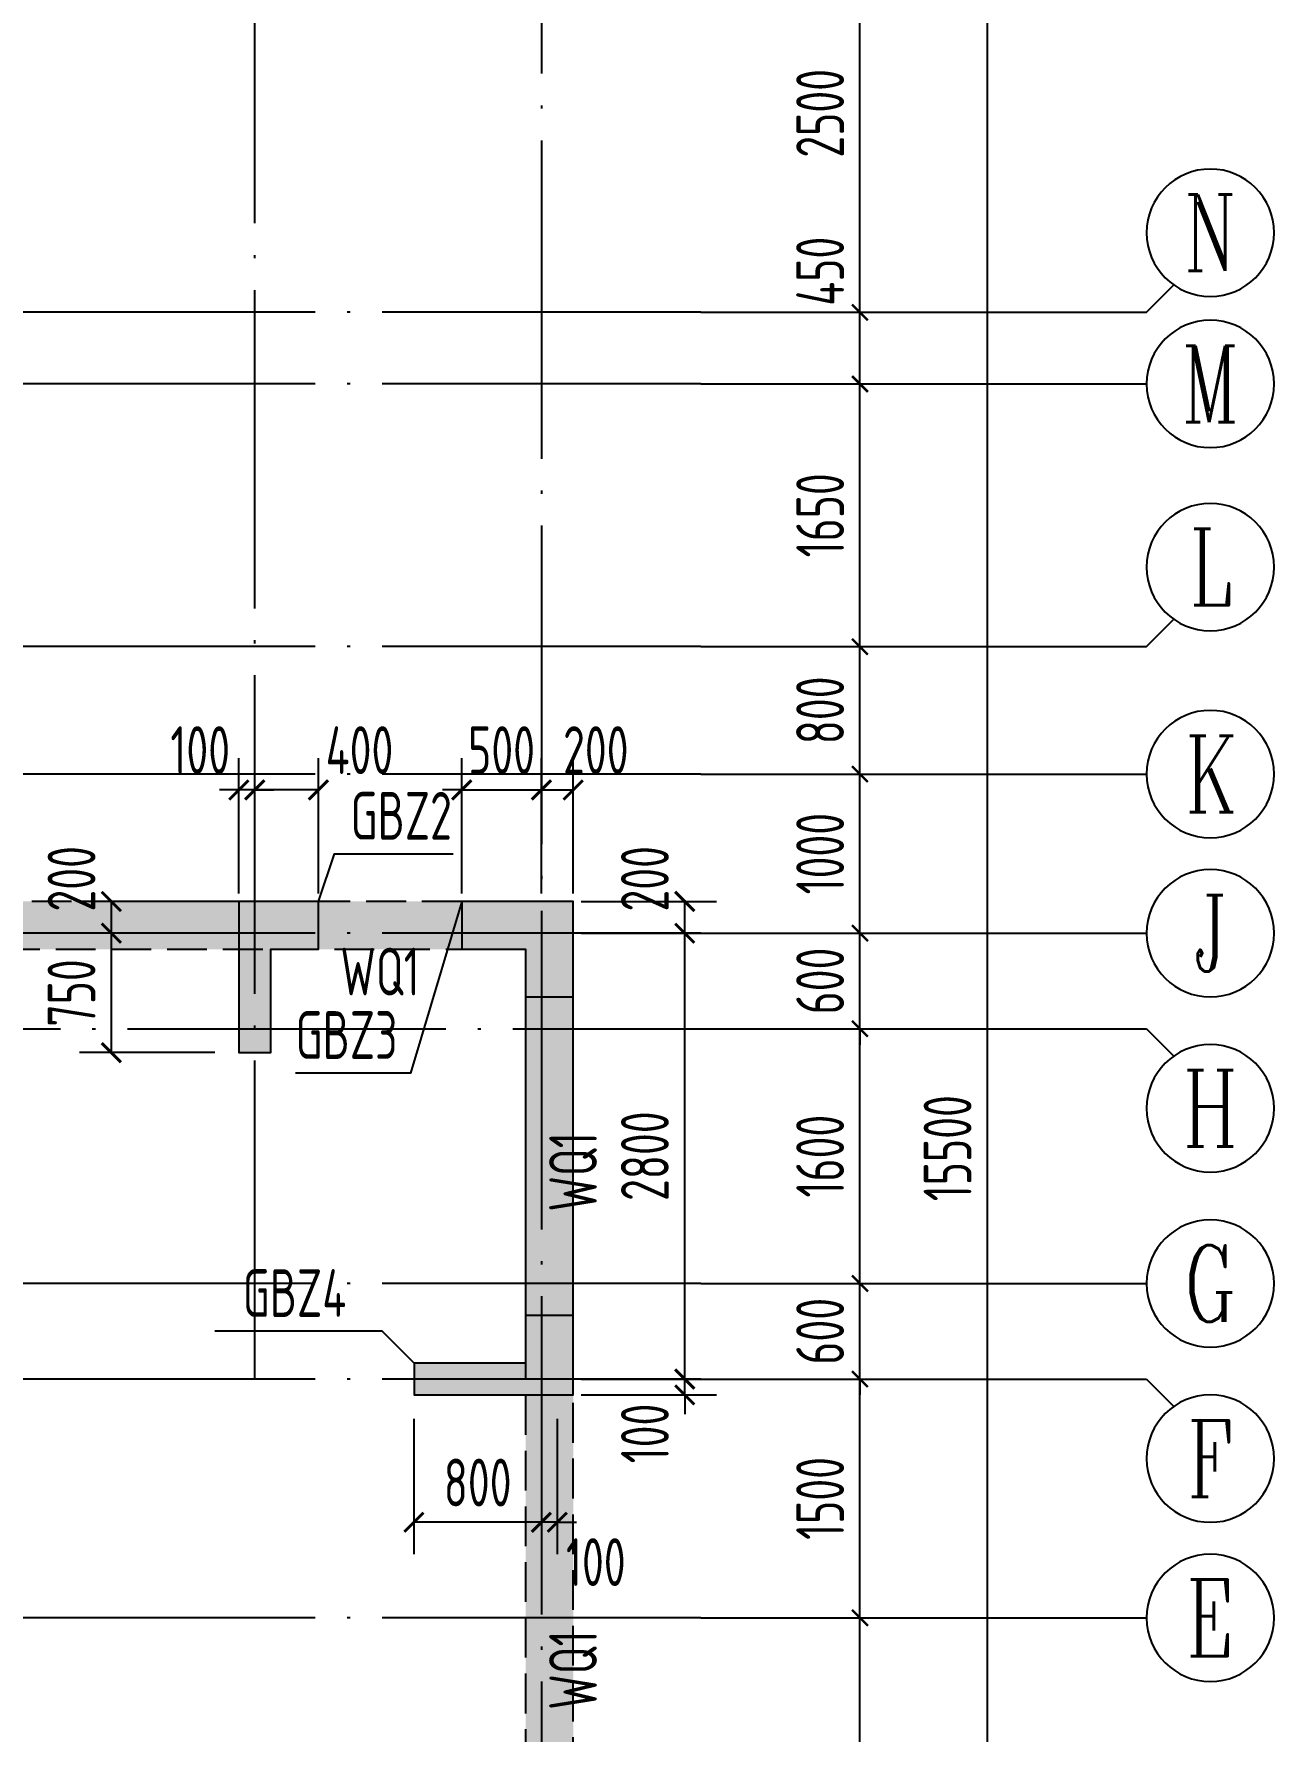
# Model space of a CAD drawing. Extents: x -1307975 to -76406, y -96289 to 379359.
# Drawn here: x -925802 to -918016, y 357582 to 368242 of the extents above; entities that cross this region are included whole.
import ezdxf
from ezdxf.enums import TextEntityAlignment as Align

# ---------------------------------------------------------------- set-up
doc = ezdxf.new("R2010")
doc.units = 0
doc.header["$LTSCALE"] = 1000
doc.linetypes.add('DASH', pattern=[0.35, 0.25, -0.1])
doc.linetypes.add('DOTE', pattern=[2.42, 2, -0.2, 0.02, -0.2])
doc.layers.get('0').update_dxf_attribs({"linetype": 'CONTINUOUS'})
doc.layers.get('DEFPOINTS').update_dxf_attribs({"linetype": 'CONTINUOUS'})
for name, color, linetype in [('A-AXIS', 1, 'CONTINUOUS'), ('A-DOTE', 10, 'DOTE'), ('AXIS_NUM', 7, 'CONTINUOUS'), ('COLU_DE_TEXT', 7, 'CONTINUOUS'), ('LABEL', 1, 'CONTINUOUS'), ('S-Q墙填充', 252, 'CONTINUOUS'), ('S-Q墙实线', 6, 'CONTINUOUS'), ('S-Q墙标注', 3, 'CONTINUOUS'), ('S-Q墙虚线', 6, 'DASH'), ('S-X详图填充', 252, 'CONTINUOUS'), ('S-X详图实线', 4, 'CONTINUOUS'), ('S-Y一般标注', 3, 'CONTINUOUS')]:
    doc.layers.add(name, color=color, linetype=linetype)
doc.styles.add('TSSD_Axis', font='complex.shx', dxfattribs={"width": 0.7, "bigfont": 'hztxt.shx'})
doc.styles.add('TSSD_DIMENSION', font='Tssdeng.shx', dxfattribs={"width": 0.7, "bigfont": 'tssdchn.shx'})
doc.styles.add('TSSD_REIN', font='tssdeng.shx', dxfattribs={"width": 0.7, "height": 300, "bigfont": 'tssdchn.shx'})
doc.styles.add('结构文字', font='zstxt.shx', dxfattribs={"width": 0.7, "bigfont": 'zshz.shx'})
doc.dimstyles.new('STRUCK', dxfattribs={"dimtxt": 400, "dimasz": 121, "dimexe": 200, "dimexo": 150, "dimgap": 115, "dimtad": 1, "dimdec": 0, "dimdsep": 46, "dimtxsty": '结构文字', "dimblk": 'ARCHTICK', "dimcen": 400, "dimclrd": 3, "dimclre": 3, "dimclrt": 7, "dimadec": 0, "dimazin": 0, "dimtfac": 1, "dimtdec": 0, "dimtix": 1, "dimtmove": 2, "dimatfit": 3, "dimldrblk": '_DIMX', "dimfxl": 1, "dimtolj": 1, "dimtzin": 0, "dimarcsym": 0})
doc.dimstyles.new('TSSD_100_100', dxfattribs={"dimtxt": 300, "dimasz": 100, "dimexe": 100, "dimexo": 250, "dimgap": 100, "dimtad": 1, "dimdec": 0, "dimzin": 0, "dimdsep": 46, "dimtxsty": 'TSSD_DIMENSION', "dimblk": 'ARCHTICK', "dimcen": 0, "dimdle": 100, "dimclrt": 7, "dimadec": 0, "dimazin": 0, "dimtfac": 1, "dimtdec": 0, "dimtix": 1, "dimtmove": 2, "dimatfit": 3, "dimldrblk": 'ARCHTICK', "dimfxl": 1, "dimtolj": 1, "dimtzin": 0, "dimarcsym": 0})

# ---------------------------------------------------------------- blocks, each defined once
blk = doc.blocks.new('ts_axno')
at = {"color": 0, "linetype": 'ByBlock', "lineweight": -2}
blk.add_circle((0, 0), 0.5, dxfattribs=at)
at = {"color": 0, "linetype": 'ByBlock', "lineweight": -2, "style": 'TSSD_Axis', "width": 0.7}
blk.add_attdef('A', text='', height=0.6, dxfattribs=at).set_placement((0, 0), align=Align.MIDDLE_CENTER)
blk = doc.blocks.new('_ArchTick')
at = {"color": 0, "linetype": 'ByBlock', "const_width": 0.15}
blk.add_lwpolyline([(-0.5, -0.5), (0.5, 0.5)], dxfattribs=at)
blk = doc.blocks.new('*D247')
at = {"layer": 'DEFPOINTS', "color": 0, "transparency": 16777216}
for p in [(55600, 10900), (56600, 10900), (55600, 9400)]:
    blk.add_point(p, dxfattribs=at)
at = {"layer": 'S-Y一般标注', "color": 0, "lineweight": -2, "transparency": 16777216}
for p, q in [((56600, 9300), (56600, 11000)), ((55850, 10900), (56700, 10900)), ((55850, 9400), (56700, 9400))]:
    blk.add_line(p, q, dxfattribs=at)
at = {"layer": 'S-Y一般标注', "color": 0, "lineweight": -2, "transparency": 16777216, "xscale": 100, "yscale": 100, "zscale": 100}
for p, rotation in [((56600, 10900), 90), ((56600, 9400), 270)]:
    blk.add_blockref('_ArchTick', p, dxfattribs=dict(at, rotation=rotation))
at = {"layer": 'S-Y一般标注', "color": 7, "transparency": 16777216, "insert": (56350, 10150), "char_height": 300, "attachment_point": 5, "rotation": 90, "style": 'TSSD_DIMENSION'}
blk.add_mtext('\\A1;1500', dxfattribs=at)
blk = doc.blocks.new('*D248')
at = {"layer": 'DEFPOINTS', "color": 0, "transparency": 16777216}
for p in [(55600, 11500), (56600, 11500), (55600, 10900)]:
    blk.add_point(p, dxfattribs=at)
at = {"layer": 'S-Y一般标注', "color": 0, "lineweight": -2, "transparency": 16777216}
for p, q in [((56600, 11500), (56600, 11600)), ((55850, 11500), (56700, 11500)), ((56600, 10900), (56600, 11500)), ((55850, 10900), (56700, 10900)), ((56600, 10900), (56600, 10800))]:
    blk.add_line(p, q, dxfattribs=at)
at = {"layer": 'S-Y一般标注', "color": 0, "lineweight": -2, "transparency": 16777216, "xscale": 100, "yscale": 100, "zscale": 100}
for p, rotation in [((56600, 11500), 270), ((56600, 10900), 90)]:
    blk.add_blockref('_ArchTick', p, dxfattribs=dict(at, rotation=rotation))
at = {"layer": 'S-Y一般标注', "color": 7, "transparency": 16777216, "insert": (56350, 11200), "char_height": 300, "attachment_point": 5, "rotation": 90, "style": 'TSSD_DIMENSION'}
blk.add_mtext('\\A1;600', dxfattribs=at)
blk = doc.blocks.new('*D249')
at = {"layer": 'DEFPOINTS', "color": 0, "transparency": 16777216}
for p in [(55600, 13100), (56600, 13100), (55600, 11500)]:
    blk.add_point(p, dxfattribs=at)
at = {"layer": 'S-Y一般标注', "color": 0, "lineweight": -2, "transparency": 16777216}
for p, q in [((56600, 11400), (56600, 13200)), ((55850, 13100), (56700, 13100)), ((55850, 11500), (56700, 11500))]:
    blk.add_line(p, q, dxfattribs=at)
at = {"layer": 'S-Y一般标注', "color": 0, "lineweight": -2, "transparency": 16777216, "xscale": 100, "yscale": 100, "zscale": 100}
for p, rotation in [((56600, 13100), 90), ((56600, 11500), 270)]:
    blk.add_blockref('_ArchTick', p, dxfattribs=dict(at, rotation=rotation))
at = {"layer": 'S-Y一般标注', "color": 7, "transparency": 16777216, "insert": (56350, 12300), "char_height": 300, "attachment_point": 5, "rotation": 90, "style": 'TSSD_DIMENSION'}
blk.add_mtext('\\A1;1600', dxfattribs=at)
blk = doc.blocks.new('*D250')
at = {"layer": 'DEFPOINTS', "color": 0, "transparency": 16777216}
for p in [(55600, 13700), (56600, 13700), (55600, 13100)]:
    blk.add_point(p, dxfattribs=at)
at = {"layer": 'S-Y一般标注', "color": 0, "lineweight": -2, "transparency": 16777216}
for p, q in [((56600, 13700), (56600, 13800)), ((55850, 13700), (56700, 13700)), ((56600, 13100), (56600, 13700)), ((55850, 13100), (56700, 13100)), ((56600, 13100), (56600, 13000))]:
    blk.add_line(p, q, dxfattribs=at)
at = {"layer": 'S-Y一般标注', "color": 0, "lineweight": -2, "transparency": 16777216, "xscale": 100, "yscale": 100, "zscale": 100}
for p, rotation in [((56600, 13700), 270), ((56600, 13100), 90)]:
    blk.add_blockref('_ArchTick', p, dxfattribs=dict(at, rotation=rotation))
at = {"layer": 'S-Y一般标注', "color": 7, "transparency": 16777216, "insert": (56350, 13400), "char_height": 300, "attachment_point": 5, "rotation": 90, "style": 'TSSD_DIMENSION'}
blk.add_mtext('\\A1;600', dxfattribs=at)
blk = doc.blocks.new('*D251')
at = {"layer": 'DEFPOINTS', "color": 0, "transparency": 16777216}
for p in [(55600, 14700), (56600, 14700), (55600, 13700)]:
    blk.add_point(p, dxfattribs=at)
at = {"layer": 'S-Y一般标注', "color": 0, "lineweight": -2, "transparency": 16777216}
for p, q in [((56600, 13600), (56600, 14800)), ((55850, 14700), (56700, 14700)), ((55850, 13700), (56700, 13700))]:
    blk.add_line(p, q, dxfattribs=at)
at = {"layer": 'S-Y一般标注', "color": 0, "lineweight": -2, "transparency": 16777216, "xscale": 100, "yscale": 100, "zscale": 100}
for p, rotation in [((56600, 14700), 90), ((56600, 13700), 270)]:
    blk.add_blockref('_ArchTick', p, dxfattribs=dict(at, rotation=rotation))
at = {"layer": 'S-Y一般标注', "color": 7, "transparency": 16777216, "insert": (56350, 14200), "char_height": 300, "attachment_point": 5, "rotation": 90, "style": 'TSSD_DIMENSION'}
blk.add_mtext('\\A1;1000', dxfattribs=at)
blk = doc.blocks.new('*D252')
at = {"layer": 'DEFPOINTS', "color": 0, "transparency": 16777216}
for p in [(55600, 20100), (57400, 20100), (55600, 4600)]:
    blk.add_point(p, dxfattribs=at)
at = {"layer": 'S-Y一般标注', "color": 0, "lineweight": -2, "transparency": 16777216}
for p, q in [((57400, 4500), (57400, 20200)), ((55850, 20100), (57500, 20100)), ((55850, 4600), (57500, 4600))]:
    blk.add_line(p, q, dxfattribs=at)
at = {"layer": 'S-Y一般标注', "color": 0, "lineweight": -2, "transparency": 16777216, "xscale": 100, "yscale": 100, "zscale": 100}
for p, rotation in [((57400, 20100), 90), ((57400, 4600), 270)]:
    blk.add_blockref('_ArchTick', p, dxfattribs=dict(at, rotation=rotation))
at = {"layer": 'S-Y一般标注', "color": 7, "transparency": 16777216, "insert": (57150, 12350), "char_height": 300, "attachment_point": 5, "rotation": 90, "style": 'TSSD_DIMENSION'}
blk.add_mtext('\\A1;15500', dxfattribs=at)
blk = doc.blocks.new('*D253')
at = {"layer": 'DEFPOINTS', "color": 0, "transparency": 16777216}
for p in [(55600, 15500), (56600, 15500), (55600, 14700)]:
    blk.add_point(p, dxfattribs=at)
at = {"layer": 'S-Y一般标注', "color": 0, "lineweight": -2, "transparency": 16777216}
for p, q in [((56600, 14600), (56600, 15600)), ((55850, 15500), (56700, 15500)), ((55850, 14700), (56700, 14700))]:
    blk.add_line(p, q, dxfattribs=at)
at = {"layer": 'S-Y一般标注', "color": 0, "lineweight": -2, "transparency": 16777216, "xscale": 100, "yscale": 100, "zscale": 100}
for p, rotation in [((56600, 15500), 90), ((56600, 14700), 270)]:
    blk.add_blockref('_ArchTick', p, dxfattribs=dict(at, rotation=rotation))
at = {"layer": 'S-Y一般标注', "color": 7, "transparency": 16777216, "insert": (56350, 15100), "char_height": 300, "attachment_point": 5, "rotation": 90, "style": 'TSSD_DIMENSION'}
blk.add_mtext('\\A1;800', dxfattribs=at)
blk = doc.blocks.new('*D254')
at = {"layer": 'DEFPOINTS', "color": 0, "transparency": 16777216}
for p in [(55600, 17600), (56600, 17600), (55600, 17150)]:
    blk.add_point(p, dxfattribs=at)
at = {"layer": 'S-Y一般标注', "color": 0, "lineweight": -2, "transparency": 16777216}
for p, q in [((56600, 17050), (56600, 17700)), ((55850, 17600), (56700, 17600)), ((55850, 17150), (56700, 17150))]:
    blk.add_line(p, q, dxfattribs=at)
at = {"layer": 'S-Y一般标注', "color": 0, "lineweight": -2, "transparency": 16777216, "xscale": 100, "yscale": 100, "zscale": 100}
for p, rotation in [((56600, 17600), 90), ((56600, 17150), 270)]:
    blk.add_blockref('_ArchTick', p, dxfattribs=dict(at, rotation=rotation))
at = {"layer": 'S-Y一般标注', "color": 7, "transparency": 16777216, "insert": (56350, 17858), "char_height": 300, "attachment_point": 5, "rotation": 90, "style": 'TSSD_DIMENSION'}
blk.add_mtext('\\A1;450', dxfattribs=at)
blk = doc.blocks.new('*D255')
at = {"layer": 'DEFPOINTS', "color": 0, "transparency": 16777216}
for p in [(55600, 20100), (56600, 20100), (55600, 17600)]:
    blk.add_point(p, dxfattribs=at)
at = {"layer": 'S-Y一般标注', "color": 0, "lineweight": -2, "transparency": 16777216}
for p, q in [((56600, 17500), (56600, 20200)), ((55850, 20100), (56700, 20100)), ((55850, 17600), (56700, 17600))]:
    blk.add_line(p, q, dxfattribs=at)
at = {"layer": 'S-Y一般标注', "color": 0, "lineweight": -2, "transparency": 16777216, "xscale": 100, "yscale": 100, "zscale": 100}
for p, rotation in [((56600, 20100), 90), ((56600, 17600), 270)]:
    blk.add_blockref('_ArchTick', p, dxfattribs=dict(at, rotation=rotation))
at = {"layer": 'S-Y一般标注', "color": 7, "transparency": 16777216, "insert": (56350, 18850), "char_height": 300, "attachment_point": 5, "rotation": 90, "style": 'TSSD_DIMENSION'}
blk.add_mtext('\\A1;2500', dxfattribs=at)
blk = doc.blocks.new('*D257')
at = {"layer": 'DEFPOINTS', "color": 0, "transparency": 16777216}
for p in [(55600, 9400), (56600, 9400), (55600, 6400)]:
    blk.add_point(p, dxfattribs=at)
at = {"layer": 'S-Y一般标注', "color": 0, "lineweight": -2, "transparency": 16777216}
for p, q in [((56600, 6300), (56600, 9500)), ((55850, 9400), (56700, 9400)), ((55850, 6400), (56700, 6400))]:
    blk.add_line(p, q, dxfattribs=at)
at = {"layer": 'S-Y一般标注', "color": 0, "lineweight": -2, "transparency": 16777216, "xscale": 100, "yscale": 100, "zscale": 100}
for p, rotation in [((56600, 9400), 90), ((56600, 6400), 270)]:
    blk.add_blockref('_ArchTick', p, dxfattribs=dict(at, rotation=rotation))
at = {"layer": 'S-Y一般标注', "color": 7, "transparency": 16777216, "insert": (56350, 7900), "char_height": 300, "attachment_point": 5, "rotation": 90, "style": 'TSSD_DIMENSION'}
blk.add_mtext('\\A1;3000', dxfattribs=at)
blk = doc.blocks.new('*D258')
at = {"layer": 'DEFPOINTS', "color": 0, "transparency": 16777216}
for p in [(55600, 17150), (56600, 17150), (55600, 15500)]:
    blk.add_point(p, dxfattribs=at)
at = {"layer": 'S-Y一般标注', "color": 0, "lineweight": -2, "transparency": 16777216}
for p, q in [((56600, 15400), (56600, 17250)), ((55850, 17150), (56700, 17150)), ((55850, 15500), (56700, 15500))]:
    blk.add_line(p, q, dxfattribs=at)
at = {"layer": 'S-Y一般标注', "color": 0, "lineweight": -2, "transparency": 16777216, "xscale": 100, "yscale": 100, "zscale": 100}
for p, rotation in [((56600, 17150), 90), ((56600, 15500), 270)]:
    blk.add_blockref('_ArchTick', p, dxfattribs=dict(at, rotation=rotation))
at = {"layer": 'S-Y一般标注', "color": 7, "transparency": 16777216, "insert": (56350, 16325), "char_height": 300, "attachment_point": 5, "rotation": 90, "style": 'TSSD_DIMENSION'}
blk.add_mtext('\\A1;1650', dxfattribs=at)
blk = doc.blocks.new('*D3667')
at = {"layer": 'DEFPOINTS', "color": 0, "transparency": 16777216}
for p in [(-922516, 359793), (-921716, 359793), (-922516, 359693)]:
    blk.add_point(p, dxfattribs=at)
at = {"layer": 'S-Q墙标注', "color": 3, "lineweight": -2, "transparency": 16777216}
for p, q in [((-921716, 359793), (-921716, 359914)), ((-922366, 359793), (-921516, 359793)), ((-921716, 359693), (-921716, 359793)), ((-922366, 359693), (-921516, 359693)), ((-921716, 359693), (-921716, 359572))]:
    blk.add_line(p, q, dxfattribs=at)
at = {"layer": 'S-Q墙标注', "color": 3, "lineweight": -2, "transparency": 16777216, "xscale": 121, "yscale": 121, "zscale": 121}
for p, rotation in [((-921716, 359793), 270), ((-921716, 359693), 90)]:
    blk.add_blockref('_ArchTick', p, dxfattribs=dict(at, rotation=rotation))
at = {"layer": 'S-Q墙标注', "color": 7, "transparency": 16777216, "insert": (-921966, 359451), "char_height": 300, "attachment_point": 5, "rotation": 90, "style": 'TSSD_REIN'}
blk.add_mtext('\\A1;100', dxfattribs=at)
blk = doc.blocks.new('_DIMX')
blk.add_line((-150, 0), (150, 0))
at = {"const_width": 50}
blk.add_lwpolyline([(-70, -70), (70, 70)], dxfattribs=at)
blk = doc.blocks.new('*D3668')
at = {"layer": 'DEFPOINTS', "color": 0, "transparency": 16777216}
for p in [(-922516, 362593), (-921716, 362593), (-922516, 359793)]:
    blk.add_point(p, dxfattribs=at)
at = {"layer": 'S-Q墙标注', "color": 3, "lineweight": -2, "transparency": 16777216}
for p, q in [((-922366, 362593), (-921516, 362593)), ((-921716, 359793), (-921716, 362593)), ((-922366, 359793), (-921516, 359793))]:
    blk.add_line(p, q, dxfattribs=at)
at = {"layer": 'S-Q墙标注', "color": 3, "lineweight": -2, "transparency": 16777216, "xscale": 121, "yscale": 121, "zscale": 121}
for p, rotation in [((-921716, 362593), 90), ((-921716, 359793), 270)]:
    blk.add_blockref('_ArchTick', p, dxfattribs=dict(at, rotation=rotation))
at = {"layer": 'S-Q墙标注', "color": 7, "transparency": 16777216, "insert": (-921966, 361193), "char_height": 300, "attachment_point": 5, "rotation": 90, "style": 'TSSD_REIN'}
blk.add_mtext('\\A1;2800', dxfattribs=at)
blk = doc.blocks.new('*D3669')
at = {"layer": 'DEFPOINTS', "color": 0, "transparency": 16777216}
for p in [(-922516, 362793), (-921716, 362793), (-922516, 362593)]:
    blk.add_point(p, dxfattribs=at)
at = {"layer": 'S-Q墙标注', "color": 3, "lineweight": -2, "transparency": 16777216}
for p, q in [((-922366, 362793), (-921516, 362793)), ((-921716, 362593), (-921716, 362793)), ((-922366, 362593), (-921516, 362593))]:
    blk.add_line(p, q, dxfattribs=at)
at = {"layer": 'S-Q墙标注', "color": 3, "lineweight": -2, "transparency": 16777216, "xscale": 121, "yscale": 121, "zscale": 121}
for p, rotation in [((-921716, 362793), 90), ((-921716, 362593), 270)]:
    blk.add_blockref('_ArchTick', p, dxfattribs=dict(at, rotation=rotation))
at = {"layer": 'S-Q墙标注', "color": 7, "transparency": 16777216, "insert": (-921966, 362935), "char_height": 300, "attachment_point": 5, "rotation": 90, "style": 'TSSD_REIN'}
blk.add_mtext('\\A1;200', dxfattribs=at)
blk = doc.blocks.new('*D3670')
at = {"layer": 'DEFPOINTS', "color": 0, "transparency": 16777216}
for p in [(-922616, 359693), (-922516, 359693), (-922616, 358893)]:
    blk.add_point(p, dxfattribs=at)
at = {"layer": 'S-Q墙标注', "color": 3, "lineweight": -2, "transparency": 16777216}
for p, q in [((-922616, 359543), (-922616, 358693)), ((-922516, 359543), (-922516, 358693)), ((-922616, 358893), (-922737, 358893)), ((-922516, 358893), (-922616, 358893)), ((-922516, 358893), (-922395, 358893))]:
    blk.add_line(p, q, dxfattribs=at)
at = {"layer": 'S-Q墙标注', "color": 3, "lineweight": -2, "transparency": 16777216, "xscale": 121, "yscale": 121, "zscale": 121}
blk.add_blockref('_ArchTick', (-922616, 358893), dxfattribs=at)
at = {"layer": 'S-Q墙标注', "color": 3, "lineweight": -2, "transparency": 16777216, "xscale": 121, "yscale": 121, "zscale": 121, "rotation": 180}
blk.add_blockref('_ArchTick', (-922516, 358893), dxfattribs=at)
at = {"layer": 'S-Q墙标注', "color": 7, "transparency": 16777216, "insert": (-922274, 358643), "char_height": 300, "attachment_point": 5, "style": 'TSSD_REIN'}
blk.add_mtext('\\A1;100', dxfattribs=at)
blk = doc.blocks.new('*D3671')
at = {"layer": 'DEFPOINTS', "color": 0, "transparency": 16777216}
for p in [(-923416, 359693), (-922616, 359693), (-923416, 358893)]:
    blk.add_point(p, dxfattribs=at)
at = {"layer": 'S-Q墙标注', "color": 3, "lineweight": -2, "transparency": 16777216}
for p, q in [((-923416, 359543), (-923416, 358693)), ((-922616, 359543), (-922616, 358693)), ((-922616, 358893), (-923416, 358893))]:
    blk.add_line(p, q, dxfattribs=at)
at = {"layer": 'S-Q墙标注', "color": 3, "lineweight": -2, "transparency": 16777216, "xscale": 121, "yscale": 121, "zscale": 121, "rotation": 180}
blk.add_blockref('_ArchTick', (-923416, 358893), dxfattribs=at)
at = {"layer": 'S-Q墙标注', "color": 3, "lineweight": -2, "transparency": 16777216, "xscale": 121, "yscale": 121, "zscale": 121}
blk.add_blockref('_ArchTick', (-922616, 358893), dxfattribs=at)
at = {"layer": 'S-Q墙标注', "color": 7, "transparency": 16777216, "insert": (-923016, 359143), "char_height": 300, "attachment_point": 5, "style": 'TSSD_REIN'}
blk.add_mtext('\\A1;800', dxfattribs=at)
blk = doc.blocks.new('*D3520')
at = {"layer": 'DEFPOINTS', "color": 0, "transparency": 16777216}
for p in [(-922616, 363493), (-923116, 362693), (-922616, 362693)]:
    blk.add_point(p, dxfattribs=at)
at = {"layer": 'S-Q墙标注', "color": 3, "lineweight": -2, "transparency": 16777216}
for p, q in [((-923116, 362843), (-923116, 363693)), ((-922616, 362843), (-922616, 363693)), ((-923116, 363493), (-923237, 363493)), ((-923116, 363493), (-922616, 363493)), ((-922616, 363493), (-922495, 363493))]:
    blk.add_line(p, q, dxfattribs=at)
at = {"layer": 'S-Q墙标注', "color": 3, "lineweight": -2, "transparency": 16777216, "xscale": 121, "yscale": 121, "zscale": 121}
blk.add_blockref('_ArchTick', (-923116, 363493), dxfattribs=at)
at = {"layer": 'S-Q墙标注', "color": 3, "lineweight": -2, "transparency": 16777216, "xscale": 121, "yscale": 121, "zscale": 121, "rotation": 180}
blk.add_blockref('_ArchTick', (-922616, 363493), dxfattribs=at)
at = {"layer": 'S-Q墙标注', "color": 7, "transparency": 16777216, "insert": (-922866, 363743), "char_height": 300, "attachment_point": 5, "style": 'TSSD_REIN'}
blk.add_mtext('\\A1;500', dxfattribs=at)
blk = doc.blocks.new('*D3521')
at = {"layer": 'DEFPOINTS', "color": 0, "transparency": 16777216}
for p in [(-922416, 363493), (-922616, 362693), (-922416, 362693)]:
    blk.add_point(p, dxfattribs=at)
at = {"layer": 'S-Q墙标注', "color": 3, "lineweight": -2, "transparency": 16777216}
for p, q in [((-922616, 362843), (-922616, 363693)), ((-922416, 362843), (-922416, 363693)), ((-922616, 363493), (-922416, 363493))]:
    blk.add_line(p, q, dxfattribs=at)
at = {"layer": 'S-Q墙标注', "color": 3, "lineweight": -2, "transparency": 16777216, "xscale": 121, "yscale": 121, "zscale": 121, "rotation": 180}
blk.add_blockref('_ArchTick', (-922616, 363493), dxfattribs=at)
at = {"layer": 'S-Q墙标注', "color": 3, "lineweight": -2, "transparency": 16777216, "xscale": 121, "yscale": 121, "zscale": 121}
blk.add_blockref('_ArchTick', (-922416, 363493), dxfattribs=at)
at = {"layer": 'S-Q墙标注', "color": 7, "transparency": 16777216, "insert": (-922274, 363743), "char_height": 300, "attachment_point": 5, "style": 'TSSD_REIN'}
blk.add_mtext('\\A1;200', dxfattribs=at)
blk = doc.blocks.new('*D3530')
at = {"layer": 'DEFPOINTS', "color": 0, "transparency": 16777216}
for p in [(-925316, 362593), (-924516, 362593), (-924516, 361843)]:
    blk.add_point(p, dxfattribs=at)
at = {"layer": 'S-Q墙标注', "color": 3, "lineweight": -2, "transparency": 16777216}
for p, q in [((-924666, 362593), (-925516, 362593)), ((-925316, 361843), (-925316, 362593)), ((-924666, 361843), (-925516, 361843))]:
    blk.add_line(p, q, dxfattribs=at)
at = {"layer": 'S-Q墙标注', "color": 3, "lineweight": -2, "transparency": 16777216, "xscale": 121, "yscale": 121, "zscale": 121}
for p, rotation in [((-925316, 362593), 90), ((-925316, 361843), 270)]:
    blk.add_blockref('_ArchTick', p, dxfattribs=dict(at, rotation=rotation))
at = {"layer": 'S-Q墙标注', "color": 7, "transparency": 16777216, "insert": (-925566, 362218), "char_height": 300, "attachment_point": 5, "rotation": 90, "style": 'TSSD_REIN'}
blk.add_mtext('\\A1;750', dxfattribs=at)
blk = doc.blocks.new('*D3531')
at = {"layer": 'DEFPOINTS', "color": 0, "transparency": 16777216}
for p in [(-925316, 362793), (-924516, 362793), (-924516, 362593)]:
    blk.add_point(p, dxfattribs=at)
at = {"layer": 'S-Q墙标注', "color": 3, "lineweight": -2, "transparency": 16777216}
for p, q in [((-924666, 362793), (-925516, 362793)), ((-925316, 362593), (-925316, 362793)), ((-924666, 362593), (-925516, 362593))]:
    blk.add_line(p, q, dxfattribs=at)
at = {"layer": 'S-Q墙标注', "color": 3, "lineweight": -2, "transparency": 16777216, "xscale": 121, "yscale": 121, "zscale": 121}
for p, rotation in [((-925316, 362793), 90), ((-925316, 362593), 270)]:
    blk.add_blockref('_ArchTick', p, dxfattribs=dict(at, rotation=rotation))
at = {"layer": 'S-Q墙标注', "color": 7, "transparency": 16777216, "insert": (-925566, 362935), "char_height": 300, "attachment_point": 5, "rotation": 90, "style": 'TSSD_REIN'}
blk.add_mtext('\\A1;200', dxfattribs=at)
blk = doc.blocks.new('*D3532')
at = {"layer": 'DEFPOINTS', "color": 0, "transparency": 16777216}
for p in [(-924416, 363493), (-924416, 362693), (-924016, 362693)]:
    blk.add_point(p, dxfattribs=at)
at = {"layer": 'S-Q墙标注', "color": 3, "lineweight": -2, "transparency": 16777216}
for p, q in [((-924416, 362843), (-924416, 363693)), ((-924016, 362843), (-924016, 363693)), ((-924016, 363493), (-924416, 363493))]:
    blk.add_line(p, q, dxfattribs=at)
at = {"layer": 'S-Q墙标注', "color": 3, "lineweight": -2, "transparency": 16777216, "xscale": 121, "yscale": 121, "zscale": 121, "rotation": 180}
blk.add_blockref('_ArchTick', (-924416, 363493), dxfattribs=at)
at = {"layer": 'S-Q墙标注', "color": 3, "lineweight": -2, "transparency": 16777216, "xscale": 121, "yscale": 121, "zscale": 121}
blk.add_blockref('_ArchTick', (-924016, 363493), dxfattribs=at)
at = {"layer": 'S-Q墙标注', "color": 7, "transparency": 16777216, "insert": (-923758, 363743), "char_height": 300, "attachment_point": 5, "style": 'TSSD_REIN'}
blk.add_mtext('\\A1;400', dxfattribs=at)
blk = doc.blocks.new('*D3533')
at = {"layer": 'DEFPOINTS', "color": 0, "transparency": 16777216}
for p in [(-924516, 363493), (-924516, 362693), (-924416, 362693)]:
    blk.add_point(p, dxfattribs=at)
at = {"layer": 'S-Q墙标注', "color": 3, "lineweight": -2, "transparency": 16777216}
for p, q in [((-924516, 362843), (-924516, 363693)), ((-924416, 362843), (-924416, 363693)), ((-924516, 363493), (-924637, 363493)), ((-924416, 363493), (-924516, 363493)), ((-924416, 363493), (-924295, 363493))]:
    blk.add_line(p, q, dxfattribs=at)
at = {"layer": 'S-Q墙标注', "color": 3, "lineweight": -2, "transparency": 16777216, "xscale": 121, "yscale": 121, "zscale": 121}
blk.add_blockref('_ArchTick', (-924516, 363493), dxfattribs=at)
at = {"layer": 'S-Q墙标注', "color": 3, "lineweight": -2, "transparency": 16777216, "xscale": 121, "yscale": 121, "zscale": 121, "rotation": 180}
blk.add_blockref('_ArchTick', (-924416, 363493), dxfattribs=at)
at = {"layer": 'S-Q墙标注', "color": 7, "transparency": 16777216, "insert": (-924758, 363743), "char_height": 300, "attachment_point": 5, "style": 'TSSD_REIN'}
blk.add_mtext('\\A1;100', dxfattribs=at)
blk = doc.blocks.new('20211109.00462574')
at = {"layer": 'S-Q墙填充'}
h = blk.add_hatch(dxfattribs=at)
h.set_pattern_fill('ARMORED', color=252, scale=30, style=0)
h.set_pattern_definition([(50, (994311.75, -393917.59), (215.178055, -18.82564), [22.5, -247.5]), (355, (994311.75, -393917.59), (-41.6254, 225.65764), [18, -198]), (100.4514, (994329.68, -393919.15), (173.552815, 206.831863), [19.122057, -210.342634]), (46.1842, (994311.75, -393857.59), (320.172315, -49.655704), [33.75, -371.25]), (96.6356, (994338.43, -393861.72), (280.39881, 292.23536), [28.68309, -315.5139]), (351.1842, (994311.75, -393857.6), (280.39858, 292.23558), [27, -297]), (21, (994341.75, -393872.59), (179.072116, -120.785667), [22.5, -247.5]), (326, (994341.75, -393872.59), (72.9946, 217.545014), [18, -198]), (71.4514, (994356.67, -393882.65), (252.06679, 96.75915), [19.122057, -210.342634]), (37.5, (994311.75, -393917.586), (3.6479566, 99.868156), [0, -195.6, 0, -201, 0, -198.75]), (7.5, (994311.75, -393917.59), (78.920861, 118.323514), [0, -114.6, 0, -191.1, 0, -75.75]), (327.5, (994244.85, -393917.586), (160.146731, -6.7664615), [0, -75, 0, -234, 0, -310.5]), (317.5, (994214.85, -393917.59), (174.95585, 30.031495), [0, -97.5, 0, -155.4, 0, -220.5]), (45, (994311.75, -393917.59), (-106.066017, 106.066017), [])])
h.paths.add_polyline_path([(9600, 1650), (9400, 1650), (9400, 1500), (300, 1500), (300, 8500), (6600, 8500), (6600, 7700), (6800, 7700), (6800, 8800), (5900, 8800), (5900, 9200), (5650, 9200), (5650, 8800), (4150, 8800), (4150, 10500), (5650, 10500), (5650, 9820), (5900, 9820), (5900, 10150), (6300, 10150), (6300, 10500), (6800, 10500), (6800, 10800), (5900, 10800), (5900, 12596), (5650, 12596), (5650, 10750), (3900, 10750), (3900, 8800), (1550, 8800), (1550, 13796), (1300, 13796), (1300, 8800), (0, 8800), (0, 1200), (9300, 1200), (9300, 0), (16100, 0), (16100, 1200), (34400, 1200), (34400, 0), (41000, 0), (41000, 1200), (50400, 1200), (50400, 8800), (42200, 8800), (42200, 10600), (39300, 10600), (39300, 10850), (36100, 10850), (36100, 10600), (33200, 10600), (33200, 8800), (17200, 8800), (17200, 10600), (14300, 10600), (14300, 12300), (15200, 12300), (15200, 14196), (12817, 14196), (12817, 13896), (14900, 13896), (14900, 12600), (14000, 12600), (14000, 9100), (14200, 9100), (14200, 10300), (16900, 10300), (16900, 8500), (33500, 8500), (33500, 10300), (36400, 10300), (36400, 10550), (39000, 10550), (39000, 10300), (41900, 10300), (41900, 8500), (50100, 8500), (50100, 1500), (41000, 1500), (41000, 1650), (40700, 1650), (40700, 300), (34700, 300), (34700, 1650), (34400, 1650), (34400, 1500), (16000, 1500), (16000, 1650), (15800, 1650), (15800, 300), (9600, 300)])
at = {"layer": 'S-Q墙实线'}
for points in [[(48300, 8800), (48300, 7850), (48500, 7850), (48500, 8500), (48800, 8500), (48800, 8800)], [(50100, 5900), (49400, 5900), (49400, 5700), (50400, 5700), (50400, 8800), (49700, 8800), (49700, 8500), (50100, 8500)]]:
    blk.add_lwpolyline(points, close=True, dxfattribs=at)
at = {"layer": 'S-Q墙虚线', "color": 2}
for points in [[(41000, 1200), (50400, 1200), (50400, 8800), (42200, 8800)], [(41900, 8500), (50100, 8500), (50100, 1500), (41000, 1500)]]:
    blk.add_lwpolyline(points, dxfattribs=at)
blk = doc.blocks.new('20210726.16350016')
at = {"layer": 'A-AXIS'}
for p, q in [((58400, 17600), (58571.6, 17771.7)), ((55600, 17600), (58400, 17600)), ((55600, 17150), (58400, 17150)), ((58400, 15500), (58571.6, 15671.7)), ((55600, 15500), (58400, 15500)), ((55600, 14700), (58400, 14700)), ((55600, 13700), (58400, 13700)), ((55600, 13100.3), (58400, 13100.3)), ((58400, 13100.3), (58571.6, 12928.7)), ((55600, 11500), (58400, 11500)), ((55600, 10900), (58400, 10900)), ((58400, 10900), (58571.6, 10728.4)), ((55600, 9400), (58400, 9400))]:
    blk.add_line(p, q, dxfattribs=at)
at = {"layer": 'A-DOTE'}
for p, q in [((52800, 10900), (52800, 21100)), ((54600, 21100), (54600, 3600)), ((55600, 17600), (3600, 17600)), ((55600, 17150), (3600, 17150)), ((55600, 15500), (3600, 15500)), ((55600, 14700), (3600, 14700)), ((55600, 13700), (3600, 13700)), ((3600, 13100.3), (55600, 13100.3)), ((55600, 11500), (3600, 11500)), ((55600, 10900), (3600, 10900)), ((55600, 9400), (3600, 9400))]:
    blk.add_line(p, q, dxfattribs=at)
at = {"layer": 'A-AXIS'}
ref = blk.add_blockref('ts_axno', (58800, 18100), dxfattribs=dict(at, xscale=-800, yscale=800, zscale=800))
ref.add_attrib('G', 'N', dxfattribs={"layer": 'AXIS_NUM', "height": 480, "style": 'TSSD_Axis', "width": 0.7}).set_placement((58800, 18100), align=Align.MIDDLE_CENTER)
ref = blk.add_blockref('ts_axno', (58800, 17150), dxfattribs=dict(at, xscale=-800, yscale=800, zscale=800, rotation=359.9999999999997))
ref.add_attrib('G', 'M', dxfattribs={"layer": 'AXIS_NUM', "height": 480, "rotation": 360, "style": 'TSSD_Axis', "width": 0.7}).set_placement((58800, 17150), align=Align.MIDDLE_CENTER)
ref = blk.add_blockref('ts_axno', (58800, 16000), dxfattribs=dict(at, xscale=-800, yscale=800, zscale=800))
ref.add_attrib('G', 'L', dxfattribs={"layer": 'AXIS_NUM', "height": 480, "style": 'TSSD_Axis', "width": 0.7}).set_placement((58800, 16000), align=Align.MIDDLE_CENTER)
ref = blk.add_blockref('ts_axno', (58800, 14700), dxfattribs=dict(at, xscale=-800, yscale=800, zscale=800))
ref.add_attrib('G', 'K', dxfattribs={"layer": 'AXIS_NUM', "height": 480, "style": 'TSSD_Axis', "width": 0.7}).set_placement((58800, 14700), align=Align.MIDDLE_CENTER)
ref = blk.add_blockref('ts_axno', (58800, 13700), dxfattribs=dict(at, xscale=-800, yscale=800, zscale=800))
ref.add_attrib('G', 'J', dxfattribs={"layer": 'AXIS_NUM', "height": 480, "style": 'TSSD_Axis', "width": 0.7}).set_placement((58800, 13700), align=Align.MIDDLE_CENTER)
ref = blk.add_blockref('ts_axno', (58800, 12600.3), dxfattribs=dict(at, xscale=-800, yscale=800, zscale=800))
ref.add_attrib('C', 'H', dxfattribs={"layer": 'AXIS_NUM', "height": 480, "style": 'TSSD_Axis', "width": 0.7}).set_placement((58800, 12600.3), align=Align.MIDDLE_CENTER)
ref = blk.add_blockref('ts_axno', (58800, 11500), dxfattribs=dict(at, xscale=-800, yscale=800, zscale=800))
ref.add_attrib('D', 'G', dxfattribs={"layer": 'AXIS_NUM', "height": 480, "style": 'TSSD_Axis', "width": 0.7}).set_placement((58800, 11500), align=Align.MIDDLE_CENTER)
ref = blk.add_blockref('ts_axno', (58800, 10400), dxfattribs=dict(at, xscale=-800, yscale=800, zscale=800))
ref.add_attrib('C', 'F', dxfattribs={"layer": 'AXIS_NUM', "height": 480, "style": 'TSSD_Axis', "width": 0.7}).set_placement((58800, 10400), align=Align.MIDDLE_CENTER)
ref = blk.add_blockref('ts_axno', (58800, 9400), dxfattribs=dict(at, xscale=-800, yscale=800, zscale=800))
ref.add_attrib('B', 'E', dxfattribs={"layer": 'AXIS_NUM', "height": 480, "style": 'TSSD_Axis', "width": 0.7}).set_placement((58800, 9400), align=Align.MIDDLE_CENTER)
at = {"layer": 'S-Y一般标注'}
for base, p1, p2, picture, middle in [((57400, 20100), (55600, 4600), (55600, 20100), '*D252', (57150, 12350)), ((56600, 20100), (55600, 17600), (55600, 20100), '*D255', (56350, 18850)), ((56600, 17150), (55600, 15500), (55600, 17150), '*D258', (56350, 16325)), ((56600, 15500), (55600, 14700), (55600, 15500), '*D253', (56350, 15100)), ((56600, 14700), (55600, 13700), (55600, 14700), '*D251', (56350, 14200)), ((56600, 13700), (55600, 13100.3), (55600, 13700), '*D250', (56350, 13400.2)), ((56600, 13100.3), (55600, 11500), (55600, 13100.3), '*D249', (56350, 12300.2)), ((56600, 11500), (55600, 10900), (55600, 11500), '*D248', (56350, 11200)), ((56600, 10900), (55600, 9400), (55600, 10900), '*D247', (56350, 10150)), ((56600, 9400), (55600, 6400), (55600, 9400), '*D257', (56350, 7900))]:
    dim = blk.add_linear_dim(base=base, p1=p1, p2=p2, angle=90, dimstyle='TSSD_100_100', dxfattribs=at)
    dim.commit()
    dim.dimension.update_dxf_attribs({"geometry": picture, "text_midpoint": middle})
dim = blk.add_linear_dim(base=(56600, 17600), p1=(55600, 17150), p2=(55600, 17600), angle=90, dimstyle='TSSD_100_100', dxfattribs=at)
dim.commit()
dim.dimension.update_dxf_attribs({"geometry": '*D254', "text_midpoint": (56350, 17858.1), "dimtype": 160})

msp = doc.modelspace()

# ---------------------------------------------------------------- hatches: boundary and pattern name
at = {"layer": 'S-X详图填充'}
h = msp.add_hatch(color=256, dxfattribs=at)
h.dxf.hatch_style = 1
h.paths.add_polyline_path([(-924515.61, 361843.09), (-924315.61, 361843.09), (-924315.66, 362493.06), (-924015.65, 362493.06), (-924015.61, 362793.08), (-924515.61, 362793.08)])
h = msp.add_hatch(color=256, dxfattribs=at)
h.dxf.hatch_style = 1
h.paths.add_polyline_path([(-922715.59, 362193.09), (-922415.6, 362193.09), (-922415.6, 362793.14), (-923115.61, 362793.14), (-923115.61, 362493.14), (-922715.59, 362493.14)])
h = msp.add_hatch(color=256, dxfattribs=at)
h.dxf.hatch_style = 1
h.paths.add_polyline_path([(-922415.61, 360193.09), (-922715.61, 360193.09), (-922715.61, 359893.09), (-923415.61, 359893.09), (-923415.61, 359693.09), (-922415.61, 359693.09)])

# ---------------------------------------------------------------- linework, layer by layer
at = {"layer": 'LABEL'}
for points in [[(-924015.63, 362793.14), (-923913.9, 363090.85), (-923170.15, 363090.85)], [(-923115.61, 362793.14), (-923437.27, 361713.76), (-924160.09, 361713.76)], [(-923415.61, 359893.09), (-923615.61, 360093.09), (-924665.61, 360093.09)]]:
    msp.add_lwpolyline(points, dxfattribs=at)
at = {"layer": 'S-X详图实线'}
for points in [[(-924515.61, 361843.09), (-924315.61, 361843.09), (-924315.61, 362493.14), (-924015.61, 362493.14), (-924015.61, 362793.14), (-924515.61, 362793.14), (-924515.61, 361843.09)], [(-922715.59, 362193.09), (-922415.6, 362193.09), (-922415.6, 362793.14), (-923115.61, 362793.14), (-923115.61, 362493.14), (-922715.59, 362493.14), (-922715.59, 362193.09)], [(-922415.61, 360193.09), (-922715.6, 360193.09), (-922715.6, 359893.09), (-923415.61, 359893.09), (-923415.61, 359693.09), (-922415.61, 359693.09), (-922415.61, 360193.09)]]:
    msp.add_lwpolyline(points, close=True, dxfattribs=at)

# ---------------------------------------------------------------- block references
at = {"layer": 'A-DOTE'}
msp.add_blockref('20210726.16350016', (-977215.6, 348893.02), dxfattribs=at)
at = {"layer": 'S-Q墙实线', "color": 2}
msp.add_blockref('20211109.00462574', (-972815.59, 353992.98), dxfattribs=at)

# ---------------------------------------------------------------- texts
at = {"layer": 'COLU_DE_TEXT', "style": 'TSSD_REIN', "width": 0.7}
for s, p in [('GBZ2', (-923813.9, 363090.85)), ('GBZ3', (-924159.19, 361713.76)), ('GBZ4', (-924490.99, 360093.09))]:
    msp.add_text(s, height=300, dxfattribs=at).set_placement(p, align=Align.BOTTOM_LEFT)
at = {"layer": 'S-Q墙标注', "style": 'TSSD_REIN', "width": 0.7}
msp.add_text('WQ1', height=300, dxfattribs=at).set_placement((-923629.23, 362112.29), align=Align.BOTTOM_CENTER)
for p in [(-922177.38, 361094), (-922177.38, 357964.84)]:
    msp.add_text('WQ1', height=300, rotation=89.999998, dxfattribs=at).set_placement(p, align=Align.BOTTOM_CENTER)

# ---------------------------------------------------------------- dimensions: what is measured, and where the dimension line sits
at = {"layer": 'S-Q墙标注'}
for base, p1, p2, angle, picture, middle in [((-924515.61, 363493.06), (-924415.6, 362693.06), (-924515.61, 362693.06), 180, '*D3533', (-924757.53, 363743.06)), ((-924415.6, 363493.06), (-924015.7, 362693.06), (-924415.6, 362693.06), 180, '*D3532', (-923757.62, 363743.06)), ((-925315.61, 362793.08), (-924515.61, 362593.06), (-924515.61, 362793.08), 90, '*D3531', (-925565.61, 362934.99)), ((-921715.6, 362793.06), (-922515.6, 362593.06), (-922515.6, 362793.06), 90, '*D3669', (-921965.6, 362934.99)), ((-921715.6, 359793.06), (-922515.6, 359693.06), (-922515.6, 359793.06), 90, '*D3667', (-921965.6, 359451.14)), ((-922615.6, 358893.06), (-922515.6, 359693.06), (-922615.6, 359693.06), 180, '*D3670', (-922273.68, 358643.06))]:
    dim = msp.add_linear_dim(base=base, p1=p1, p2=p2, angle=angle, dimstyle='STRUCK', override={"dimtxt": 300, "dimgap": 100, "dimtxsty": 'TSSD_REIN'}, dxfattribs=at)
    dim.commit()
    dim.dimension.update_dxf_attribs({"geometry": picture, "text_midpoint": middle, "dimtype": 160})
dim = msp.add_linear_dim(base=(-922615.6, 363493.06), p1=(-923115.6, 362693.06), p2=(-922615.6, 362693.06), dimstyle='STRUCK', override={"dimtxt": 300, "dimgap": 100, "dimtxsty": 'TSSD_REIN'}, dxfattribs=at)
dim.commit()
dim.dimension.update_dxf_attribs({"geometry": '*D3520', "text_midpoint": (-922865.6, 363743.06)})
dim = msp.add_linear_dim(base=(-922415.6, 363493.06), p1=(-922615.6, 362693.06), p2=(-922415.6, 362693.06), dimstyle='STRUCK', override={"dimtxt": 300, "dimgap": 100, "dimtxsty": 'TSSD_REIN'}, dxfattribs=at)
dim.commit()
dim.dimension.update_dxf_attribs({"geometry": '*D3521', "text_midpoint": (-922273.67, 363743.06), "dimtype": 160})
for base, p1, p2, angle, picture, middle in [((-925315.61, 362593.06), (-924515.61, 361843.09), (-924515.61, 362593.06), 90, '*D3530', (-925565.61, 362218.08)), ((-921715.6, 362593.06), (-922515.6, 359793.06), (-922515.6, 362593.06), 90, '*D3668', (-921965.6, 361193.06)), ((-923415.6, 358893.06), (-922615.6, 359693.06), (-923415.6, 359693.06), 180, '*D3671', (-923015.6, 359143.06))]:
    dim = msp.add_linear_dim(base=base, p1=p1, p2=p2, angle=angle, dimstyle='STRUCK', override={"dimtxt": 300, "dimgap": 100, "dimtxsty": 'TSSD_REIN'}, dxfattribs=at)
    dim.commit()
    dim.dimension.update_dxf_attribs({"geometry": picture, "text_midpoint": middle})

doc.saveas('drawing.dxf')
